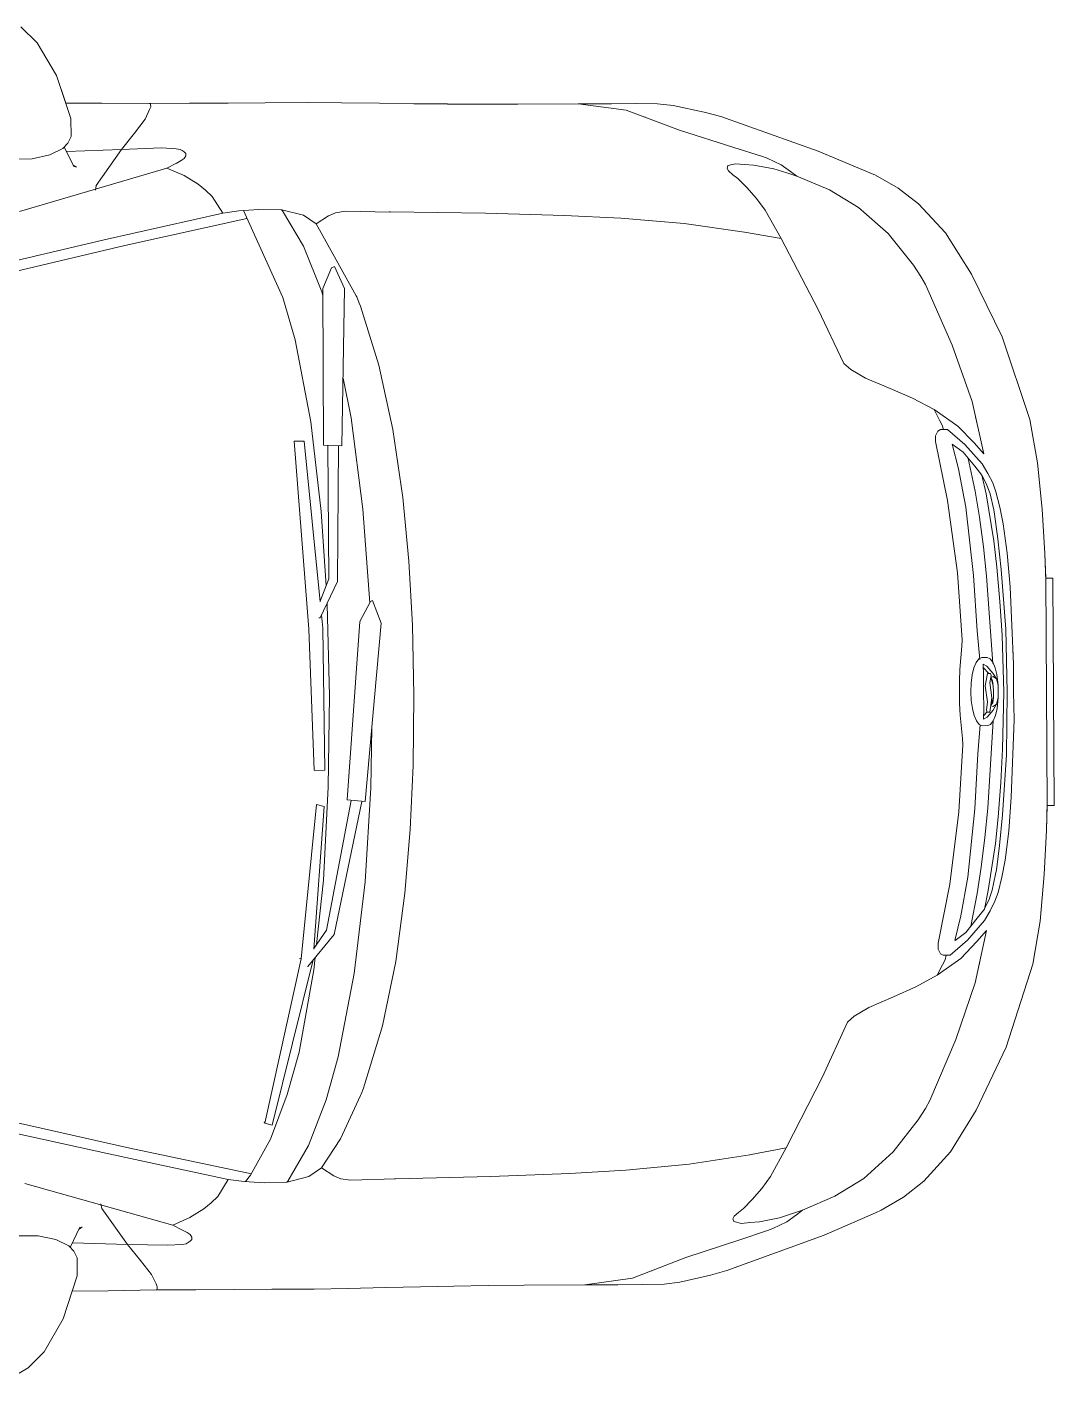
# Model space of a CAD drawing. Header units: millimetres. Extents: x 15176 to 113240, y 14038 to 107702.
# Drawn here: x 18802 to 20285, y 70276 to 72221 of the extents above; entities that cross this region are included whole.
import ezdxf

# ---------------------------------------------------------------- set-up
doc = ezdxf.new("R2010")
doc.units = ezdxf.units.MM

# ---------------------------------------------------------------- blocks, each defined once
blk = doc.blocks.new('car1')
at = {"color": 0, "linetype": 'Continuous', "lineweight": 0}
for p, q in [((2.4906, 3.383), (2.5275, 3.3878)), ((2.5275, 3.3878), (2.5848, 3.3853)), ((2.5848, 3.3853), (2.6534, 3.3693)), ((2.4459, 3.3701), (2.3711, 3.3401)), ((2.4543, 3.3733), (2.4459, 3.3701)), ((2.4543, 3.3733), (2.4906, 3.383)), ((2.6534, 3.3693), (2.7486, 3.3361)), ((2.3711, 3.3401), (2.2359, 3.2763)), ((2.5262, 3.3264), (2.4693, 3.3231)), ((2.5845, 3.3195), (2.5262, 3.3264)), ((2.8609, 3.2791), (2.7486, 3.3361)), ((2.4219, 3.3117), (2.3744, 3.2924)), ((2.4693, 3.3231), (2.4219, 3.3117)), ((2.5845, 3.3195), (2.6036, 3.3156)), ((2.6036, 3.3156), (2.6166, 3.3119)), ((2.6166, 3.3119), (2.7055, 3.2769)), ((2.3468, 3.2883), (2.3257, 3.2807)), ((2.3634, 3.2911), (2.3468, 3.2883)), ((2.3607, 3.2857), (2.3744, 3.2924)), ((2.3744, 3.2924), (2.3634, 3.2911)), ((2.2359, 3.2763), (2.2143, 3.2641)), ((2.3181, 3.2772), (2.2807, 3.2583)), ((2.3257, 3.2807), (2.3181, 3.2772)), ((2.319, 3.2603), (2.3433, 3.2768)), ((2.3433, 3.2768), (2.3607, 3.2857)), ((2.7055, 3.2769), (2.7833, 3.239)), ((2.9125, 3.2429), (2.8609, 3.2791)), ((2.2143, 3.2641), (2.176, 3.2395)), ((2.2075, 3.2207), (2.2807, 3.2583)), ((2.2989, 3.2432), (2.3084, 3.251)), ((2.3084, 3.251), (2.319, 3.2603)), ((2.1581, 3.2254), (2.176, 3.2395)), ((2.2929, 3.2336), (2.2989, 3.2432)), ((2.295, 3.2298), (2.2929, 3.2336)), ((2.2989, 3.2283), (2.295, 3.2298)), ((2.3071, 3.229), (2.2989, 3.2283)), ((2.3165, 3.2302), (2.3071, 3.229)), ((2.3345, 3.2301), (2.3165, 3.2302)), ((2.3556, 3.2286), (2.3345, 3.2301)), ((2.8485, 3.1976), (2.7833, 3.239)), ((2.9644, 3.1997), (2.9125, 3.2429)), ((2.132, 3.1869), (2.2075, 3.2207)), ((2.1358, 3.2038), (2.1581, 3.2254)), ((2.3764, 3.2255), (2.3556, 3.2286)), ((2.4218, 3.2127), (2.3764, 3.2255)), ((2.3777, 3.1821), (2.4218, 3.2127)), ((2.4218, 3.2127), (2.4197, 3.2112)), ((2.5318, 3.1775), (2.4218, 3.2127)), ((2.8026, 3.2268), (2.8059, 3.2249)), ((2.8059, 3.2249), (2.8098, 3.2222)), ((2.1104, 3.1786), (2.1358, 3.2038)), ((2.1586, 3.1988), (2.1593, 3.1995)), ((2.7524, 3.1923), (2.7187, 3.1822)), ((2.7936, 3.1993), (2.7524, 3.1923)), ((2.7687, 3.1873), (2.7524, 3.1923)), ((2.8275, 3.1989), (2.7936, 3.1993)), ((2.8485, 3.1976), (2.8275, 3.1989)), ((3.0122, 3.1573), (2.9644, 3.1997)), ((2.0767, 3.1448), (2.132, 3.1869)), ((2.0767, 3.1448), (2.1104, 3.1786)), ((2.3068, 3.1293), (2.3777, 3.1822)), ((2.6131, 3.148), (2.5318, 3.1775)), ((2.7187, 3.1822), (2.6859, 3.1694)), ((2.7763, 3.1846), (2.7687, 3.1873)), ((2.7822, 3.1813), (2.7763, 3.1846)), ((2.7791, 3.1782), (2.7781, 3.174)), ((2.7781, 3.174), (2.7805, 3.1668)), ((2.7864, 3.1853), (2.7791, 3.1782)), ((2.8195, 3.1878), (2.7864, 3.1853)), ((2.8252, 3.1782), (2.8062, 3.1754)), ((2.8377, 3.1563), (2.8062, 3.1752)), ((2.8194, 3.1878), (2.8566, 3.1853)), ((2.8517, 3.1754), (2.8252, 3.1782)), ((2.8772, 3.1504), (2.837, 3.1769)), ((2.8517, 3.1754), (2.8683, 3.1735)), ((2.8566, 3.1853), (2.8725, 3.1815)), ((2.8913, 3.1586), (2.8683, 3.1735)), ((2.8688, 3.1733), (2.8833, 3.1683)), ((2.8725, 3.1815), (2.887, 3.1765)), ((2.887, 3.1765), (2.8993, 3.1709)), ((2.8993, 3.1709), (2.9189, 3.1593)), ((2.6501, 3.155), (2.6263, 3.1487)), ((2.6859, 3.1694), (2.6501, 3.155)), ((2.7805, 3.1668), (2.7863, 3.1607)), ((2.7863, 3.1607), (2.8588, 3.1127)), ((2.8843, 3.1243), (2.8377, 3.1563)), ((2.8833, 3.1683), (2.8956, 3.1626)), ((2.9468, 3.1183), (2.8913, 3.1586)), ((2.8956, 3.1626), (2.9154, 3.1498)), ((2.9189, 3.1593), (2.9395, 3.1453)), ((3.0417, 3.1295), (3.0122, 3.1573)), ((2.0151, 3.0829), (2.0767, 3.1448)), ((2.6263, 3.1487), (2.6131, 3.148)), ((2.9081, 3.128), (2.8772, 3.1504)), ((2.9208, 3.1462), (2.9154, 3.1498)), ((2.9208, 3.1462), (2.9491, 3.1245)), ((2.9395, 3.1453), (2.9733, 3.1195)), ((3.0451, 3.1396), (3.0383, 3.1329)), ((3.0383, 3.1329), (3.155, 3.0162)), ((3.0454, 3.1399), (3.0384, 3.1328)), ((3.1615, 3.0238), (3.0454, 3.1399)), ((2.2363, 3.0706), (2.3068, 3.1293)), ((2.3068, 3.1293), (2.2364, 3.0706)), ((2.8588, 3.1127), (2.9421, 3.0486)), ((2.9615, 3.0621), (2.8843, 3.1243)), ((2.9423, 3.1015), (2.9081, 3.128)), ((2.9768, 3.0944), (2.9468, 3.1183)), ((2.9837, 3.0964), (2.9491, 3.1245)), ((2.9733, 3.1195), (3.0103, 3.0876)), ((2.9754, 3.0747), (2.9423, 3.1015)), ((3.0149, 3.0622), (2.9768, 3.0944)), ((2.9837, 3.0964), (3.0489, 3.0397)), ((1.9779, 3.0465), (2.0151, 3.0829)), ((3.0704, 2.9915), (2.9754, 3.0747)), ((3.0928, 3.0117), (3.0103, 3.0876)), ((2.1759, 3.0162), (2.2364, 3.0706)), ((3.0211, 3.009), (2.9615, 3.0621)), ((3.0512, 3.0298), (3.0149, 3.0622)), ((1.9424, 3.0118), (1.9779, 3.0465)), ((1.9779, 3.0465), (1.9425, 3.0118)), ((2.9421, 3.0486), (3.0151, 2.9847)), ((3.1142, 2.9765), (3.0489, 3.0397)), ((2.0925, 2.9384), (2.1759, 3.0162)), ((3.1108, 2.9731), (3.0512, 3.0298)), ((3.0801, 3.0236), (3.0805, 3.0231)), ((3.2705, 2.9007), (3.1539, 3.0173)), ((3.1615, 3.0238), (3.2776, 2.9078)), ((1.9079, 2.9781), (1.9424, 3.0118)), ((1.9425, 3.0118), (1.9079, 2.9781)), ((3.0531, 2.9821), (3.0211, 3.009)), ((3.1209, 2.9832), (3.0928, 3.0117)), ((1.8719, 2.9435), (1.9079, 2.9781)), ((3.0151, 2.9847), (3.0213, 2.9777)), ((3.0213, 2.9777), (3.0427, 2.9516)), ((3.0542, 2.985), (3.0525, 2.9807)), ((3.0525, 2.9807), (3.0534, 2.9745)), ((3.0542, 2.985), (3.06, 2.9907)), ((3.0642, 2.9924), (3.06, 2.9907)), ((3.0622, 2.9799), (3.0683, 2.9814)), ((3.0733, 2.9694), (3.0622, 2.9799)), ((3.0704, 2.9915), (3.0642, 2.9924)), ((3.0734, 2.9762), (3.0658, 2.9765)), ((3.0683, 2.9814), (3.0815, 2.9807)), ((3.0782, 2.9883), (3.0704, 2.9915)), ((3.0761, 2.9794), (3.0732, 2.9766)), ((3.0732, 2.9766), (3.0745, 2.9739)), ((3.0761, 2.9794), (3.0929, 2.9666)), ((3.0782, 2.9883), (3.0871, 2.9829)), ((3.0815, 2.9807), (3.0908, 2.9781)), ((3.0852, 2.9771), (3.0837, 2.9739)), ((3.0908, 2.9781), (3.0852, 2.9771)), ((3.0871, 2.9829), (3.0994, 2.9731)), ((3.0908, 2.9781), (3.0994, 2.9731)), ((3.1142, 2.9765), (3.1774, 2.9113)), ((3.1208, 2.9832), (3.1493, 2.9551)), ((3.0534, 2.9745), (3.0566, 2.9667)), ((3.0566, 2.9667), (3.062, 2.9578)), ((3.062, 2.9578), (3.0693, 2.9482)), ((3.0908, 2.952), (3.0733, 2.9694)), ((3.0745, 2.9739), (3.0842, 2.9663)), ((3.0824, 2.9745), (3.0948, 2.9679)), ((3.0842, 2.9663), (3.0983, 2.9476)), ((3.0886, 2.9725), (3.0847, 2.9733)), ((3.0948, 2.9679), (3.0886, 2.9725)), ((3.0929, 2.9666), (3.1063, 2.9491)), ((3.0948, 2.9679), (3.0948, 2.9679)), ((3.101, 2.9622), (3.0948, 2.9679)), ((3.0994, 2.9731), (3.1119, 2.9607)), ((3.1066, 2.956), (3.101, 2.9622)), ((3.1108, 2.9731), (3.1675, 2.9135)), ((3.1119, 2.9607), (3.1168, 2.9521)), ((3.1119, 2.9607), (3.1217, 2.9484)), ((1.8325, 2.9055), (1.8719, 2.9435)), ((1.9933, 2.8427), (2.0925, 2.9384)), ((3.0427, 2.9516), (3.0543, 2.9393)), ((3.0543, 2.9393), (3.0662, 2.9274)), ((3.0693, 2.9482), (3.0777, 2.939)), ((3.0777, 2.939), (3.087, 2.9306)), ((3.1081, 2.9346), (3.0908, 2.952)), ((3.0983, 2.9476), (3.1135, 2.9376)), ((3.1063, 2.9491), (3.1148, 2.9432)), ((3.1066, 2.956), (3.1066, 2.956)), ((3.1066, 2.956), (3.1128, 2.9445)), ((3.1113, 2.9498), (3.1066, 2.956)), ((3.1121, 2.9459), (3.1113, 2.9498)), ((3.1126, 2.9449), (3.1158, 2.9465)), ((3.1163, 2.9404), (3.1135, 2.9376)), ((3.1148, 2.9432), (3.1163, 2.9404)), ((3.1152, 2.9271), (3.1149, 2.939)), ((3.1158, 2.9465), (3.1168, 2.9521)), ((3.1168, 2.9521), (3.1194, 2.9427)), ((3.1194, 2.9427), (3.1202, 2.9296)), ((3.1217, 2.9484), (3.127, 2.9395)), ((3.1303, 2.9317), (3.127, 2.9395)), ((3.1493, 2.9551), (3.2253, 2.8726)), ((3.1612, 2.9424), (3.1608, 2.9429)), ((3.0769, 2.9167), (3.0651, 2.9285)), ((3.087, 2.9306), (3.0965, 2.9233)), ((3.0965, 2.9233), (3.1054, 2.9179)), ((3.1054, 2.9179), (3.1132, 2.9146)), ((3.1186, 2.9235), (3.1081, 2.9346)), ((3.1202, 2.9296), (3.1186, 2.9235)), ((3.1294, 2.9212), (3.1237, 2.9155)), ((3.1292, 2.9328), (3.2123, 2.8377)), ((3.1294, 2.9212), (3.1312, 2.9255)), ((3.1312, 2.9255), (3.1303, 2.9317)), ((3.1304, 2.931), (3.1307, 2.931)), ((1.7974, 2.8712), (1.8325, 2.9055)), ((3.0893, 2.905), (3.0769, 2.9167)), ((3.1154, 2.8836), (3.0893, 2.905)), ((3.1128, 2.9148), (3.1129, 2.9147)), ((3.1132, 2.9146), (3.1195, 2.9138)), ((3.1195, 2.9138), (3.1237, 2.9155)), ((3.1198, 2.9154), (3.1467, 2.8834)), ((3.1675, 2.9135), (3.1998, 2.8772)), ((3.234, 2.846), (3.1774, 2.9113)), ((3.2671, 2.9041), (3.2949, 2.8746)), ((3.2776, 2.9078), (3.2704, 2.9007)), ((3.2772, 2.9074), (3.2705, 2.9007)), ((3.1224, 2.8774), (3.1154, 2.8836)), ((3.1467, 2.8834), (3.1998, 2.8239)), ((1.7974, 2.8712), (1.7543, 2.8279)), ((3.1863, 2.8044), (3.1224, 2.8774)), ((3.1998, 2.8772), (3.2321, 2.8392)), ((3.2571, 2.8356), (3.2253, 2.8726)), ((3.2949, 2.8746), (3.3373, 2.8267)), ((1.9462, 2.7981), (1.9933, 2.8428)), ((1.9923, 2.8418), (1.9933, 2.8427)), ((1.9933, 2.8428), (1.9933, 2.8428)), ((3.234, 2.846), (3.2621, 2.8114)), ((1.7543, 2.8279), (1.7163, 2.79)), ((3.1998, 2.8239), (3.262, 2.7467)), ((3.2123, 2.8377), (3.2392, 2.8047)), ((3.2321, 2.8392), (3.256, 2.8092)), ((3.283, 2.8018), (3.2571, 2.8356)), ((3.3373, 2.8267), (3.3805, 2.7748)), ((3.2503, 2.7211), (3.1863, 2.8044)), ((3.2392, 2.8047), (3.2656, 2.7705)), ((3.256, 2.8092), (3.2963, 2.7537)), ((3.2838, 2.7831), (3.2621, 2.8114)), ((3.2969, 2.7813), (3.283, 2.8018)), ((1.7163, 2.79), (1.6769, 2.7506)), ((1.9339, 2.7765), (1.9379, 2.7866)), ((1.9379, 2.7866), (1.9462, 2.7981)), ((3.2838, 2.7831), (3.2875, 2.7778)), ((1.9294, 2.7558), (1.9339, 2.7765)), ((3.2656, 2.7705), (3.288, 2.7395)), ((3.3003, 2.7579), (3.2875, 2.7778)), ((3.3085, 2.7616), (3.2969, 2.7813)), ((3.3805, 2.7748), (3.4168, 2.7232)), ((1.6769, 2.7506), (1.6362, 2.7098)), ((1.8798, 2.7349), (1.9077, 2.7518)), ((1.9294, 2.7558), (1.9077, 2.7518)), ((1.9077, 2.7518), (1.9077, 2.7518)), ((1.9294, 2.7558), (1.9294, 2.7558)), ((1.9294, 2.7558), (1.9787, 2.7459)), ((1.9787, 2.7459), (2.0435, 2.7224)), ((3.262, 2.7467), (3.2939, 2.7)), ((3.2963, 2.7537), (3.3112, 2.7306)), ((3.306, 2.7457), (3.3003, 2.7579)), ((3.3109, 2.7311), (3.306, 2.7457)), ((3.3142, 2.7494), (3.3085, 2.7616)), ((3.3191, 2.7349), (3.3142, 2.7494)), ((1.8558, 2.712), (1.8798, 2.7349)), ((1.8816, 2.7345), (1.8796, 2.7347)), ((1.9391, 2.7196), (1.8816, 2.7345)), ((3.288, 2.7395), (3.3146, 2.6993)), ((3.313, 2.714), (3.3112, 2.7306)), ((3.323, 2.719), (3.3191, 2.7349)), ((3.4168, 2.7232), (3.4738, 2.611)), ((1.5867, 2.6617), (1.6362, 2.7098)), ((1.6373, 2.7103), (1.6362, 2.7098)), ((1.6384, 2.7099), (1.6373, 2.7103)), ((1.6406, 2.7079), (1.6384, 2.7099)), ((1.6424, 2.7037), (1.6406, 2.7079)), ((1.6473, 2.6893), (1.6424, 2.7037)), ((1.837, 2.6904), (1.8558, 2.712)), ((2.0042, 2.6913), (1.9391, 2.7196)), ((2.0435, 2.7224), (2.0452, 2.7217)), ((2.0452, 2.7217), (2.0541, 2.7178)), ((2.0541, 2.7178), (2.0586, 2.7157)), ((2.0586, 2.7157), (2.1371, 2.6741)), ((3.2984, 2.6486), (3.2503, 2.7211)), ((3.313, 2.714), (3.3158, 2.6876)), ((3.3255, 2.6818), (3.323, 2.719)), ((3.3353, 2.7108), (3.3366, 2.6899)), ((3.3353, 2.7108), (3.3767, 2.6457)), ((1.6507, 2.664), (1.6473, 2.6893)), ((1.6935, 2.6761), (1.7096, 2.6906)), ((1.7096, 2.6906), (1.7141, 2.6937)), ((1.7141, 2.6937), (1.7173, 2.6947)), ((1.7173, 2.6947), (1.721, 2.6955)), ((1.7241, 2.6953), (1.721, 2.6955)), ((1.7233, 2.6953), (1.7241, 2.6953)), ((1.7266, 2.6928), (1.7241, 2.6953)), ((1.7241, 2.6953), (1.7258, 2.6936)), ((1.7275, 2.6885), (1.7266, 2.6928)), ((1.7275, 2.6885), (1.7267, 2.6836)), ((1.7551, 2.5388), (1.8522, 2.6898)), ((1.8227, 2.6716), (1.837, 2.6904)), ((1.8502, 2.6903), (1.8382, 2.6918)), ((1.9069, 2.6742), (1.8502, 2.6903)), ((2.0602, 2.6602), (2.0042, 2.6913)), ((3.2939, 2.7), (3.3128, 2.6685)), ((3.3158, 2.6876), (3.3131, 2.6685)), ((3.3366, 2.6899), (3.337, 2.6559)), ((1.6539, 2.6342), (1.6935, 2.6761)), ((1.7241, 2.6752), (1.7197, 2.6611)), ((1.7197, 2.6611), (1.7449, 2.671)), ((1.7267, 2.6836), (1.7241, 2.6752)), ((1.7279, 2.5235), (1.8227, 2.6716)), ((1.7449, 2.671), (1.768, 2.6764)), ((1.768, 2.6764), (1.7815, 2.6778)), ((1.7815, 2.6778), (1.7949, 2.6783)), ((1.7949, 2.6783), (1.8227, 2.6716)), ((1.8227, 2.6716), (1.8227, 2.6716)), ((1.9699, 2.646), (1.9069, 2.6742)), ((2.1371, 2.6741), (2.2168, 2.6223)), ((3.3255, 2.6818), (3.323, 2.6487)), ((3.3625, 2.6682), (3.3599, 2.6721)), ((3.3644, 2.6649), (3.3625, 2.6682)), ((1.4263, 2.6578), (1.4091, 2.653)), ((1.459, 2.6578), (1.4263, 2.6578)), ((1.5121, 2.6439), (1.459, 2.6578)), ((1.5867, 2.6617), (1.5498, 2.6251)), ((1.6124, 2.467), (1.7197, 2.6611)), ((1.6539, 2.6342), (1.6507, 2.664)), ((1.9175, 2.6513), (1.9178, 2.6519)), ((1.9175, 2.6513), (1.9186, 2.6506)), ((1.9235, 2.6618), (1.9178, 2.6519)), ((1.9178, 2.6519), (2.1234, 2.5224)), ((2.1328, 2.5369), (1.9235, 2.6618)), ((2.0256, 2.6152), (1.9699, 2.646)), ((2.1624, 2.5919), (2.0602, 2.6602)), ((3.3045, 2.6429), (3.2984, 2.6486)), ((3.323, 2.6487), (3.3159, 2.6414)), ((3.337, 2.6559), (3.33, 2.6147)), ((3.4146, 2.5678), (3.3767, 2.6457)), ((1.5706, 2.6147), (1.5121, 2.6439)), ((1.5998, 2.5761), (1.6539, 2.6342)), ((1.6646, 2.5713), (1.6539, 2.6342)), ((3.3117, 2.6405), (3.3045, 2.6429)), ((3.3159, 2.6414), (3.3117, 2.6405)), ((3.3189, 2.6445), (3.3223, 2.6387)), ((3.3223, 2.6387), (3.3249, 2.631)), ((3.3249, 2.631), (3.33, 2.6147)), ((1.5891, 2.5961), (1.5706, 2.6147)), ((2.1249, 2.5469), (2.0256, 2.6152)), ((2.2168, 2.6223), (2.2962, 2.5625)), ((3.33, 2.6147), (3.3199, 2.581)), ((3.507, 2.5157), (3.4738, 2.611)), ((1.5925, 2.586), (1.5891, 2.5961)), ((2.2672, 2.5101), (2.1624, 2.5919)), ((1.586, 2.5557), (1.5928, 2.5756)), ((1.5928, 2.5756), (1.5925, 2.586)), ((1.6232, 2.5681), (1.5927, 2.5786)), ((1.626, 2.5701), (1.6205, 2.569)), ((1.6646, 2.5713), (1.6685, 2.5659)), ((3.3199, 2.581), (3.307, 2.5482)), ((3.4495, 2.4789), (3.4146, 2.5678)), ((1.5721, 2.5337), (1.586, 2.5557)), ((2.2962, 2.5625), (2.3671, 2.5033)), ((3.307, 2.5482), (3.2927, 2.5124)), ((1.5513, 2.5131), (1.5721, 2.5337)), ((1.6586, 2.3849), (1.7551, 2.5388)), ((2.1222, 2.5372), (2.1219, 2.5367)), ((2.1222, 2.5372), (2.1817, 2.5319)), ((2.1389, 2.5357), (2.1249, 2.5469)), ((2.1324, 2.5363), (2.1328, 2.5369)), ((2.1337, 2.5362), (2.1328, 2.5369)), ((2.1817, 2.5319), (2.3466, 2.425)), ((1.6355, 2.3766), (1.7279, 2.5235)), ((2.1222, 2.5205), (2.1234, 2.5224)), ((2.1234, 2.5224), (2.2975, 2.3816)), ((2.3032, 2.3915), (2.1461, 2.5256)), ((2.1469, 2.5249), (2.1784, 2.5196)), ((2.2268, 2.4654), (2.1539, 2.5237)), ((2.1784, 2.5196), (2.3369, 2.4131)), ((2.3698, 2.4205), (2.2672, 2.5101)), ((3.2927, 2.5124), (3.2864, 2.4886)), ((3.523, 2.4471), (3.507, 2.5157)), ((2.3671, 2.5033), (2.4358, 2.4412)), ((3.2864, 2.4886), (3.2857, 2.4755)), ((3.2857, 2.4755), (3.3151, 2.3942)), ((3.4532, 2.4659), (3.4495, 2.4789)), ((2.3272, 2.3762), (2.2268, 2.4654)), ((3.4572, 2.4468), (3.4532, 2.4659)), ((2.4358, 2.4412), (2.5085, 2.3708)), ((3.4572, 2.4468), (3.4641, 2.3885)), ((3.5254, 2.3898), (3.523, 2.4471)), ((2.3497, 2.4287), (2.3333, 2.4087)), ((2.3497, 2.4287), (2.5493, 2.2642)), ((2.4324, 2.3606), (2.3698, 2.4205)), ((2.3333, 2.4087), (2.5294, 2.2405)), ((3.3151, 2.3942), (3.3503, 2.2841)), ((2.2975, 2.3816), (2.3032, 2.3915)), ((2.4222, 2.2845), (2.3272, 2.3762)), ((3.4641, 2.3885), (3.4607, 2.3317)), ((3.5206, 2.3529), (3.5254, 2.3898)), ((2.3412, 2.3552), (2.3307, 2.3452)), ((2.4849, 2.2094), (2.3412, 2.3552)), ((2.5085, 2.3708), (2.5789, 2.2981)), ((2.3302, 2.3444), (2.3307, 2.3452)), ((2.3302, 2.3444), (2.4697, 2.1957)), ((3.511, 2.3166), (3.5206, 2.3529)), ((3.4607, 2.3317), (3.4494, 2.2842)), ((3.511, 2.3166), (3.5077, 2.3082)), ((2.5789, 2.2981), (2.641, 2.2294)), ((3.5077, 2.3082), (3.4778, 2.2334)), ((2.5138, 2.1895), (2.4222, 2.2845)), ((3.3198, 2.24), (3.3503, 2.2841)), ((3.3503, 2.2841), (3.3488, 2.2821)), ((3.3503, 2.2841), (3.3632, 2.2387)), ((3.4494, 2.2842), (3.43, 2.2368)), ((2.5493, 2.2642), (2.5635, 2.232)), ((2.5294, 2.2405), (2.5604, 2.231)), ((3.267, 2.1691), (3.3198, 2.24)), ((3.3632, 2.2387), (3.3663, 2.218)), ((2.6477, 2.1295), (2.5586, 2.2316)), ((2.5604, 2.231), (2.5635, 2.232)), ((2.641, 2.2294), (2.7002, 2.1585)), ((3.3663, 2.218), (3.3678, 2.1968)), ((3.4778, 2.2334), (3.414, 2.0982)), ((3.4144, 2.2057), (3.4234, 2.223)), ((3.4234, 2.223), (3.43, 2.2368)), ((3.4287, 2.2257), (3.426, 2.2091)), ((3.43, 2.2368), (3.4287, 2.2257)), ((2.4974, 2.1943), (2.4849, 2.2094)), ((3.3979, 2.1813), (3.4144, 2.2057)), ((3.426, 2.2091), (3.4184, 2.188)), ((2.4697, 2.1957), (2.6474, 1.9898)), ((2.4928, 2.1959), (2.4914, 2.1947)), ((2.4928, 2.1959), (2.5478, 2.1767)), ((2.6579, 1.9998), (2.5094, 2.1797)), ((2.51, 2.179), (2.5416, 2.1652)), ((2.5151, 2.1881), (2.5138, 2.1895)), ((3.3679, 2.1788), (3.3666, 2.1695)), ((3.3678, 2.1968), (3.3679, 2.1788)), ((3.3886, 2.1708), (3.3979, 2.1813)), ((3.4149, 2.1805), (3.3959, 2.143)), ((3.4184, 2.188), (3.4149, 2.1805)), ((2.6031, 2.0891), (2.5316, 2.1696)), ((2.5416, 2.1652), (2.6776, 2.0284)), ((2.5478, 2.1767), (2.6881, 2.0398)), ((3.2082, 2.0987), (3.267, 2.1691)), ((3.267, 2.1691), (3.2082, 2.0987)), ((3.3666, 2.1695), (3.366, 2.1612)), ((3.366, 2.1612), (3.3674, 2.1574)), ((3.3712, 2.1553), (3.3808, 2.1612)), ((3.3808, 2.1612), (3.3886, 2.1708)), ((2.7002, 2.1585), (2.76, 2.0791)), ((3.3583, 2.0699), (3.3959, 2.143)), ((3.3674, 2.1574), (3.3712, 2.1553)), ((2.7296, 2.0247), (2.6477, 2.1295)), ((2.6846, 1.9872), (2.6031, 2.0891)), ((3.1538, 2.0383), (3.2082, 2.0987)), ((3.414, 2.0982), (3.4017, 2.0766)), ((2.76, 2.0791), (2.8118, 1.9995)), ((3.3246, 1.9943), (3.3583, 2.0699)), ((3.4017, 2.0766), (3.3772, 2.0383)), ((2.6915, 2.0435), (2.6735, 2.024)), ((2.6915, 2.0435), (2.8556, 1.8867)), ((2.6735, 2.024), (2.8337, 1.8642)), ((2.7622, 1.9759), (2.7296, 2.0247)), ((3.0761, 1.9548), (3.1538, 2.0383)), ((3.363, 2.0204), (3.3772, 2.0383)), ((3.3365, 2.0209), (3.3371, 2.0217)), ((3.3414, 1.9981), (3.363, 2.0204)), ((2.6474, 1.9898), (2.6579, 1.9998)), ((2.7529, 1.8879), (2.6846, 1.9872)), ((2.8118, 1.9995), (2.8534, 1.9209)), ((3.2824, 1.9391), (3.3246, 1.9943)), ((3.3162, 1.9728), (3.3414, 1.9981)), ((3.2824, 1.9391), (3.3162, 1.9728)), ((2.9804, 1.8556), (3.0761, 1.9548)), ((3.2206, 1.8774), (3.2824, 1.9391)), ((2.8534, 1.9209), (2.8555, 1.9165)), ((2.8555, 1.9165), (2.8594, 1.9076)), ((2.8594, 1.9076), (2.86, 1.9058)), ((2.7837, 1.8322), (2.7529, 1.8879)), ((2.86, 1.9058), (2.8934, 1.7917)), ((2.829, 1.8665), (2.826, 1.8719)), ((2.8556, 1.8867), (2.8679, 1.8539)), ((3.1842, 1.8403), (3.2206, 1.8774)), ((2.8573, 1.8014), (2.829, 1.8665)), ((2.8337, 1.8642), (2.8633, 1.8521)), ((2.8633, 1.8521), (2.8679, 1.8539)), ((2.9357, 1.8085), (2.9804, 1.8557)), ((2.9794, 1.8546), (2.9804, 1.8556)), ((2.9804, 1.8557), (2.9804, 1.8557)), ((2.8328, 1.7036), (2.7837, 1.8322)), ((3.1842, 1.8403), (3.1494, 1.8048)), ((3.1495, 1.8048), (3.1842, 1.8403)), ((2.8722, 1.7439), (2.8573, 1.8014)), ((2.8934, 1.7917), (2.8894, 1.77)), ((2.8934, 1.7917), (2.9141, 1.7962)), ((2.8935, 1.7917), (2.8934, 1.7917)), ((2.9141, 1.7962), (2.9242, 1.8003)), ((2.9242, 1.8003), (2.9357, 1.8085)), ((3.1157, 1.7702), (3.1495, 1.8048)), ((3.1494, 1.8048), (3.1157, 1.7702)), ((2.8894, 1.77), (2.8894, 1.77)), ((3.0811, 1.7342), (3.1157, 1.7702)), ((2.8726, 1.7421), (2.8894, 1.77)), ((2.8496, 1.7181), (2.8726, 1.7421)), ((2.8721, 1.7439), (2.8724, 1.7419)), ((3.0432, 1.6949), (3.0811, 1.7342)), ((2.6765, 1.6175), (2.8284, 1.7151)), ((2.828, 1.6994), (2.8496, 1.7181)), ((2.8093, 1.685), (2.828, 1.6994)), ((2.8293, 1.7007), (2.8291, 1.7004)), ((3.0088, 1.6598), (3.0432, 1.6949)), ((2.6612, 1.5902), (2.8093, 1.685)), ((2.8093, 1.685), (2.8093, 1.685)), ((2.8159, 1.6572), (2.8093, 1.685)), ((2.8154, 1.6439), (2.8159, 1.6572)), ((3.0088, 1.6598), (2.9656, 1.6166)), ((2.8141, 1.6303), (2.8154, 1.6439)), ((2.5225, 1.521), (2.6765, 1.6175)), ((2.8087, 1.6072), (2.8141, 1.6303)), ((2.9656, 1.6166), (2.9277, 1.5786)), ((2.7987, 1.5821), (2.8087, 1.6072)), ((2.5143, 1.4979), (2.6612, 1.5902)), ((2.6046, 1.4748), (2.7987, 1.5821)), ((2.8128, 1.5864), (2.7987, 1.5821)), ((2.8212, 1.589), (2.8129, 1.5864)), ((2.8262, 1.5899), (2.8212, 1.589)), ((2.8262, 1.5899), (2.8305, 1.589)), ((2.8282, 1.5719), (2.8314, 1.5764)), ((2.8305, 1.589), (2.8329, 1.5865)), ((2.8329, 1.5865), (2.8313, 1.5881)), ((2.8314, 1.5764), (2.8324, 1.5796)), ((2.8324, 1.5796), (2.8331, 1.5833)), ((2.8329, 1.5865), (2.8331, 1.5833)), ((2.833, 1.5856), (2.8329, 1.5865)), ((2.9277, 1.5786), (2.8882, 1.5392)), ((2.8138, 1.5558), (2.8282, 1.5719)), ((2.7719, 1.5163), (2.8138, 1.5558)), ((2.8882, 1.5392), (2.8475, 1.4985)), ((2.7089, 1.5269), (2.7036, 1.5309)), ((2.7089, 1.5269), (2.7719, 1.5163)), ((2.7138, 1.4622), (2.7719, 1.5163)), ((2.7719, 1.5163), (2.8016, 1.5131)), ((2.7993, 1.4491), (2.8475, 1.4985)), ((2.8016, 1.5131), (2.8269, 1.5097)), ((2.8269, 1.5097), (2.8413, 1.5047)), ((2.8413, 1.5047), (2.8455, 1.503)), ((2.8455, 1.503), (2.8475, 1.5007)), ((2.8475, 1.5007), (2.848, 1.4996)), ((2.848, 1.4996), (2.8475, 1.4985)), ((2.7057, 1.4855), (2.7162, 1.4551)), ((2.7078, 1.4883), (2.7067, 1.4828)), ((2.6714, 1.4344), (2.6934, 1.4483)), ((2.6934, 1.4483), (2.7133, 1.4552)), ((2.7133, 1.4552), (2.7236, 1.4548)), ((2.7236, 1.4548), (2.7338, 1.4514)), ((2.7338, 1.4514), (2.7524, 1.4329)), ((2.7993, 1.4491), (2.7627, 1.4121)), ((2.6508, 1.4137), (2.6714, 1.4344)), ((2.7524, 1.4329), (2.7815, 1.3745)), ((2.7815, 1.3745), (2.7955, 1.3214)), ((2.7955, 1.3214), (2.7954, 1.2887))]:
    blk.add_line(p, q, dxfattribs=at)
blk.add_lwpolyline([(2.7954, 1.2887), (2.7955, 1.3214), (2.7815, 1.3745), (2.7627, 1.4121), (2.7993, 1.4491), (2.8475, 1.4985), (2.8882, 1.5392), (2.9277, 1.5786), (2.9656, 1.6166), (3.0088, 1.6598), (3.0432, 1.6949), (3.0811, 1.7342), (3.1157, 1.7702), (3.1494, 1.8048), (3.1842, 1.8403), (3.2206, 1.8774), (3.3162, 1.9728), (3.3414, 1.9981), (3.363, 2.0204), (3.3772, 2.0383), (3.4017, 2.0766), (3.414, 2.0982), (3.4778, 2.2334), (3.5077, 2.3082), (3.511, 2.3166), (3.5206, 2.3529), (3.5254, 2.3898), (3.523, 2.4471), (3.507, 2.5157), (3.4738, 2.611), (3.4168, 2.7232), (3.3805, 2.7748), (3.3373, 2.8267), (3.2949, 2.8746), (3.2704, 2.9006), (3.2704, 2.9007), (3.2776, 2.9078), (3.1615, 3.0238), (3.0454, 3.1399), (3.0384, 3.1328), (3.0383, 3.1327), (3.0122, 3.1573), (2.9644, 3.1997), (2.9125, 3.2429), (2.8609, 3.2791), (2.7486, 3.3361), (2.6534, 3.3693), (2.5848, 3.3853), (2.5275, 3.3878), (2.4906, 3.383), (2.4543, 3.3733), (2.4459, 3.3701), (2.3711, 3.3401), (2.2359, 3.2763), (2.2143, 3.2641), (2.176, 3.2395), (2.1581, 3.2254), (2.1358, 3.2038), (2.1104, 3.1786), (2.0151, 3.0829), (1.9779, 3.0465), (1.9425, 3.0118), (1.9079, 2.9781), (1.8719, 2.9435), (1.8325, 2.9055), (1.7974, 2.8712), (1.7543, 2.8279), (1.7163, 2.79), (1.6769, 2.7506), (1.6362, 2.7098), (1.5867, 2.6617), (1.5498, 2.6251), (1.5121, 2.6439), (1.459, 2.6578), (1.4263, 2.6578), (1.4091, 2.653)], dxfattribs=at)

msp = doc.modelspace()

# ---------------------------------------------------------------- block references
at = {"linetype": 'Continuous', "lineweight": 0, "xscale": -1000, "yscale": 1000, "rotation": 225.3124382644965}
msp.add_blockref('car1', (15911.1, 71140.1, -18975), dxfattribs=at)

doc.saveas('drawing.dxf')
